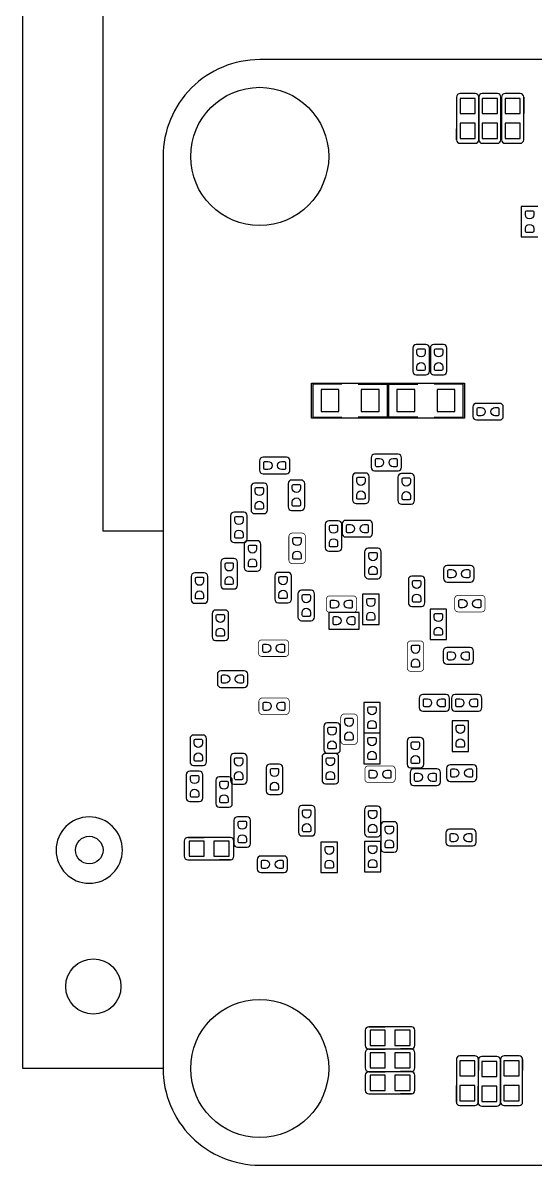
# Model space of a CAD drawing. Extents: x 24 to 162, y 5 to 143.
# Drawn here: x 23.55 to 42.11, y 4.79 to 46.12 of the extents above; entities that cross this region are included whole.
import ezdxf

# ---------------------------------------------------------------- set-up
doc = ezdxf.new("R2010")
doc.units = 0
for name, color, linetype in [('BG_OUTLINE', 7, 'CONTINUOUS'), ('PG_ASSEMBLY_BOTTOM', 211, 'CONTINUOUS'), ('PG_SILKSCREEN_BOTTOM', 243, 'CONTINUOUS'), ('PIN_BOTTOM', 1, 'CONTINUOUS')]:
    doc.layers.add(name, color=color, linetype=linetype)

msp = doc.modelspace()

# ---------------------------------------------------------------- linework, layer by layer
at = {"layer": 'BG_OUTLINE'}
for points in [[(28.629356, 8.286242), (23.549356, 8.286242), (23.549356, 125.614176), (28.629356, 125.614176), (28.629356, 101.14915)], [(28.629356, 27.72791), (26.455624, 27.72791), (26.455624, 59.228482), (28.629356, 59.228482), (28.629356, 71.924418), (26.469848, 71.924418), (26.469848, 106.17327), (28.629356, 106.17327)]]:
    msp.add_lwpolyline(points, dxfattribs=at)
msp.add_lwpolyline([(32.12973, 4.786376), (80.129634, 4.786376, 0.414205), (83.629246, 8.286242), (83.629246, 41.286176, 0.414226), (80.129634, 44.786296), (32.12973, 44.786296, 0.414268), (28.629356, 41.286176), (28.629356, 8.286242, 0.414248)], format="xyb", close=True, dxfattribs=at)
at = {"layer": 'PG_ASSEMBLY_BOTTOM'}
for points in [[(39.387018, 43.55846, 0.41425), (39.260018, 43.43146)], [(40.060372, 43.43146, 0.414275), (39.933372, 43.55846)], [(40.191182, 43.55846, 0.414358), (40.064182, 43.43146)], [(40.864282, 43.43146, 0.414497), (40.737282, 43.55846)], [(41.015412, 43.55846, 0.414137), (40.888412, 43.43146)], [(41.688766, 43.43146, 0.414389), (41.561766, 43.55846)], [(39.260018, 41.885616, 0.414152), (39.387018, 41.758616)], [(39.933372, 41.758616, 0.414177), (40.060372, 41.885616)], [(40.064182, 41.885616, 0.414321), (40.191182, 41.758616)], [(40.737282, 41.758616, 0.41446), (40.864282, 41.885616)], [(40.888412, 41.885616, 0.414038), (41.015412, 41.758616)], [(41.561766, 41.758616, 0.41429), (41.688766, 41.885616)], [(37.800788, 34.479484, 0.414207), (37.673788, 34.352484)], [(38.27399, 34.352484, 0.413851), (38.14699, 34.479484)], [(38.435788, 34.479484, 0.414207), (38.308788, 34.352484)], [(38.90899, 34.352484, 0.413851), (38.78199, 34.479484)], [(37.673788, 33.50641, 0.414577), (37.800788, 33.37941)], [(38.14699, 33.37941, 0.41422), (38.27399, 33.50641)], [(38.308788, 33.50641, 0.414577), (38.435788, 33.37941)], [(38.78199, 33.37941, 0.41422), (38.90899, 33.50641)], [(39.976806, 32.350202, 0.413971), (39.849806, 32.223202)], [(40.94988, 32.223202, 0.414229), (40.82288, 32.350202)], [(39.849806, 31.877, 0.414198), (39.976806, 31.75)], [(40.82288, 31.75, 0.414457), (40.94988, 31.877)], [(32.251142, 30.40126, 0.414161), (32.124142, 30.27426)], [(33.224216, 30.27426, 0.414401), (33.097216, 30.40126)], [(36.291266, 30.508702, 0.414161), (36.164266, 30.381702)], [(37.26434, 30.381702, 0.414401), (37.13734, 30.508702)], [(32.124142, 29.928058, 0.414026), (32.251142, 29.801058)], [(33.097216, 29.801058, 0.414266), (33.224216, 29.928058)], [(35.618928, 29.829506, 0.414177), (35.491928, 29.702506)], [(36.09213, 29.702506, 0.413876), (35.96513, 29.829506)], [(36.164266, 30.0355, 0.414026), (36.291266, 29.9085)], [(37.262562, 29.806646, 0.414091), (37.135562, 29.679646)], [(37.13734, 29.9085, 0.414266), (37.26434, 30.0355)], [(37.735764, 29.679646, 0.414066), (37.608764, 29.806646)], [(31.9405, 29.460952, 0.414349), (31.8135, 29.333952)], [(32.413702, 29.333952, 0.413943), (32.286702, 29.460952)], [(33.28416, 29.576014, 0.414066), (33.15716, 29.449014)], [(33.757362, 29.449014, 0.414195), (33.630362, 29.576014)], [(33.15716, 28.60294, 0.414232), (33.28416, 28.47594)], [(33.630362, 28.47594, 0.414361), (33.757362, 28.60294)], [(35.491928, 28.856432, 0.414552), (35.618928, 28.729432)], [(35.96513, 28.729432, 0.41425), (36.09213, 28.856432)], [(37.135562, 28.833572, 0.414361), (37.262562, 28.706572)], [(37.608764, 28.706572, 0.414337), (37.735764, 28.833572)], [(31.202884, 28.414726, 0.414355), (31.075884, 28.287726)], [(31.676086, 28.287726, 0.413937), (31.549086, 28.414726)], [(31.8135, 28.487878, 0.414484), (31.9405, 28.360878)], [(32.286702, 28.360878, 0.414078), (32.413702, 28.487878)], [(35.242246, 28.116022, 0.414161), (35.115246, 27.989022)], [(36.21532, 27.989022, 0.414401), (36.08832, 28.116022)], [(34.628836, 28.101544, 0.414349), (34.501836, 27.974544)], [(35.102038, 27.974544, 0.413918), (34.975038, 28.101544)], [(31.075884, 27.441652, 0.41449), (31.202884, 27.314652)], [(31.549086, 27.314652, 0.414072), (31.676086, 27.441652)], [(31.694628, 27.37993, 0.413854), (31.567628, 27.25293)], [(32.16783, 27.25293, 0.414094), (32.04083, 27.37993)], [(35.115246, 27.64282, 0.414026), (35.242246, 27.51582)], [(36.08832, 27.51582, 0.414266), (36.21532, 27.64282)], [(34.501836, 27.12847, 0.414509), (34.628836, 27.00147)], [(34.975038, 27.00147, 0.414078), (35.102038, 27.12847)], [(36.056824, 27.10688, 0.414389), (35.929824, 26.97988)], [(36.530026, 26.97988, 0.414044), (36.403026, 27.10688)], [(30.849824, 26.734516, 0.41418), (30.722824, 26.607516)], [(31.323026, 26.607516, 0.414008), (31.196026, 26.734516)], [(38.917372, 26.484326, 0.414266), (38.790372, 26.357326)], [(39.890446, 26.357326, 0.414284), (39.763446, 26.484326)], [(29.774896, 26.215594, 0.414078), (29.647896, 26.088594)], [(30.248098, 26.088594, 0.414484), (30.121098, 26.215594)], [(31.567628, 26.406602, 0.413943), (31.694628, 26.279602)], [(32.04083, 26.279602, 0.414183), (32.16783, 26.406602)], [(32.8041, 26.23566, 0.413854), (32.6771, 26.10866)], [(33.277302, 26.10866, 0.414094), (33.150302, 26.23566)], [(35.929824, 26.133806, 0.414383), (36.056824, 26.006806)], [(36.403026, 26.006806, 0.414038), (36.530026, 26.133806)], [(37.639498, 26.100786, 0.41429), (37.512498, 25.973786)], [(38.1127, 25.973786, 0.414389), (37.9857, 26.100786)], [(30.722824, 25.761442, 0.41442), (30.849824, 25.634442)], [(31.196026, 25.634442, 0.414247), (31.323026, 25.761442)], [(38.790372, 26.011124, 0.414143), (38.917372, 25.884124)], [(39.763446, 25.884124, 0.414161), (39.890446, 26.011124)], [(29.647896, 25.24252, 0.413943), (29.774896, 25.11552)], [(30.121098, 25.11552, 0.414349), (30.248098, 25.24252)], [(32.6771, 25.262332, 0.413943), (32.8041, 25.135332)], [(33.150302, 25.135332, 0.414183), (33.277302, 25.262332)], [(33.641792, 25.586436, 0.414349), (33.514792, 25.459436)], [(34.114994, 25.459436, 0.413943), (33.987994, 25.586436)], [(30.530292, 24.871172, 0.414373), (30.403292, 24.744172)], [(31.003494, 24.744172, 0.414127), (30.876494, 24.871172)], [(37.512498, 25.127712, 0.414038), (37.639498, 25.000712)], [(37.9857, 25.000712, 0.414137), (38.1127, 25.127712)], [(33.514792, 24.613362, 0.414484), (33.641792, 24.486362)], [(33.987994, 24.486362, 0.414078), (34.114994, 24.613362)], [(30.403292, 23.898098, 0.4143), (30.530292, 23.771098)], [(30.876494, 23.771098, 0.414054), (31.003494, 23.898098)], [(38.901878, 23.512272, 0.414029), (38.774878, 23.385272)], [(39.875206, 23.385272, 0.414081), (39.748206, 23.512272)], [(38.774878, 23.03907, 0.413955), (38.901878, 22.91207)], [(39.748206, 22.91207, 0.414008), (39.875206, 23.03907)], [(30.7213, 22.67458, 0.413918), (30.5943, 22.54758)], [(31.694628, 22.54758, 0.413854), (31.567628, 22.67458)], [(30.5943, 22.201378, 0.414183), (30.7213, 22.074378)], [(31.567628, 22.074378, 0.414118), (31.694628, 22.201378)], [(38.03269, 21.813774, 0.414318), (37.90569, 21.686774)], [(39.005764, 21.686774, 0.414515), (38.878764, 21.813774)], [(39.200836, 21.813774, 0.414161), (39.073836, 21.686774)], [(40.17391, 21.686774, 0.414401), (40.04691, 21.813774)], [(37.90569, 21.340572, 0.413912), (38.03269, 21.213572)], [(38.878764, 21.213572, 0.414109), (39.005764, 21.340572)], [(39.073836, 21.340572, 0.414026), (39.200836, 21.213572)], [(40.04691, 21.213572, 0.414266), (40.17391, 21.340572)], [(34.574734, 20.7899, 0.414078), (34.447734, 20.6629)], [(35.047936, 20.6629, 0.414484), (34.920936, 20.7899)], [(29.731462, 20.349464, 0.414232), (29.604462, 20.222464)], [(30.204664, 20.222464, 0.414011), (30.077664, 20.349464)], [(37.596826, 20.26031, 0.414183), (37.469826, 20.13331)], [(38.070028, 20.13331, 0.413943), (37.943028, 20.26031)], [(31.195772, 19.676618, 0.413854), (31.068772, 19.549618)], [(31.668974, 19.549618, 0.414094), (31.541974, 19.676618)], [(34.51352, 19.684492, 0.414195), (34.38652, 19.557492)], [(34.447734, 19.816826, 0.413943), (34.574734, 19.689826)], [(34.986722, 19.557492, 0.41379), (34.859722, 19.684492)], [(34.920936, 19.689826, 0.414349), (35.047936, 19.816826)], [(29.595572, 19.04111, 0.413912), (29.468572, 18.91411)], [(29.604462, 19.37639, 0.414417), (29.731462, 19.24939)], [(30.068774, 18.91411, 0.414318), (29.941774, 19.04111)], [(30.077664, 19.24939, 0.414195), (30.204664, 19.37639)], [(32.491426, 19.29511, 0.414401), (32.364426, 19.16811)], [(32.964628, 19.16811, 0.414266), (32.837628, 19.29511)], [(37.469826, 19.286982, 0.414094), (37.596826, 19.159982)], [(37.70249, 19.121374, 0.414484), (37.57549, 18.994374)], [(37.943028, 19.159982, 0.413854), (38.070028, 19.286982)], [(38.675564, 18.994374, 0.414349), (38.548564, 19.121374)], [(39.022782, 19.273774, 0.414094), (38.895782, 19.146774)], [(39.99611, 19.146774, 0.414183), (39.86911, 19.273774)], [(30.663642, 18.838164, 0.414195), (30.536642, 18.711164)], [(31.136844, 18.711164, 0.414097), (31.009844, 18.838164)], [(31.068772, 18.70329, 0.413943), (31.195772, 18.57629)], [(31.541974, 18.57629, 0.414183), (31.668974, 18.70329)], [(34.38652, 18.711164, 0.414247), (34.51352, 18.584164)], [(34.859722, 18.584164, 0.413842), (34.986722, 18.711164)], [(37.57549, 18.648172, 0.414078), (37.70249, 18.521172)], [(38.548564, 18.521172, 0.413943), (38.675564, 18.648172)], [(38.895782, 18.800572, 0.413854), (39.022782, 18.673572)], [(39.86911, 18.673572, 0.413943), (39.99611, 18.800572)], [(32.364426, 18.322036, 0.414161), (32.491426, 18.195036)], [(32.837628, 18.195036, 0.414026), (32.964628, 18.322036)], [(29.468572, 18.068036, 0.414109), (29.595572, 17.941036)], [(29.941774, 17.941036, 0.414515), (30.068774, 18.068036)], [(30.536642, 17.86509, 0.41433), (30.663642, 17.73809)], [(31.009844, 17.73809, 0.414232), (31.136844, 17.86509)], [(33.659826, 17.79651, 0.414401), (33.532826, 17.66951)], [(34.133028, 17.66951, 0.414266), (34.006028, 17.79651)], [(31.322772, 17.390364, 0.41426), (31.195772, 17.263364)], [(31.795974, 17.263364, 0.414272), (31.668974, 17.390364)], [(36.047426, 17.77111, 0.414503), (35.920426, 17.64411)], [(36.520628, 17.64411, 0.41425), (36.393628, 17.77111)], [(36.64585, 17.212564, 0.41445), (36.51885, 17.085564)], [(37.119052, 17.085564, 0.414149), (36.992052, 17.212564)], [(29.520642, 16.63827, 0.414641), (29.393642, 16.51127)], [(31.193232, 16.51127, 0.414651), (31.066232, 16.63827)], [(33.532826, 16.823436, 0.414161), (33.659826, 16.696436)], [(34.006028, 16.696436, 0.414026), (34.133028, 16.823436)], [(35.920426, 16.798036, 0.414177), (36.047426, 16.671036)], [(36.393628, 16.671036, 0.413925), (36.520628, 16.798036)], [(38.997636, 16.937228, 0.413888), (38.870636, 16.810228)], [(39.97071, 16.810228, 0.414127), (39.84371, 16.937228)], [(31.195772, 16.41729, 0.414155), (31.322772, 16.29029)], [(31.668974, 16.29029, 0.414167), (31.795974, 16.41729)], [(36.51885, 16.23949, 0.414278), (36.64585, 16.11249)], [(36.992052, 16.11249, 0.413977), (37.119052, 16.23949)], [(38.870636, 16.464026, 0.4143), (38.997636, 16.337026)], [(39.84371, 16.337026, 0.41454), (39.97071, 16.464026)], [(29.393642, 15.96517, 0.414558), (29.520642, 15.83817)], [(31.066232, 15.83817, 0.414567), (31.193232, 15.96517)], [(32.165036, 15.972028, 0.413943), (32.038036, 15.845028)], [(33.13811, 15.845028, 0.414078), (33.01111, 15.972028)], [(32.038036, 15.498826, 0.414349), (32.165036, 15.371826)], [(33.01111, 15.371826, 0.414484), (33.13811, 15.498826)], [(36.075366, 9.791954, 0.414549), (35.948366, 9.664954)], [(37.74821, 9.664954, 0.414229), (37.62121, 9.791954)], [(35.948366, 9.1186, 0.414198), (36.075366, 8.9916)], [(37.62121, 8.9916, 0.413879), (37.74821, 9.1186)], [(36.075366, 8.979154, 0.414552), (35.948366, 8.852154)], [(37.74821, 8.852154, 0.414232), (37.62121, 8.979154)], [(39.37762, 8.741664, 0.414281), (39.25062, 8.614664)], [(40.050974, 8.614664, 0.41425), (39.923974, 8.741664)], [(40.171878, 8.71728, 0.413946), (40.044878, 8.59028)], [(40.845232, 8.59028, 0.414161), (40.718232, 8.71728)], [(40.978074, 8.741664, 0.414269), (40.851074, 8.614664)], [(41.651174, 8.614664, 0.414229), (41.524174, 8.741664)], [(35.948366, 8.3058, 0.414195), (36.075366, 8.1788)], [(37.62121, 8.1788, 0.413875), (37.74821, 8.3058)], [(36.075366, 8.166354, 0.414247), (35.948366, 8.039354)], [(37.74821, 8.039354, 0.414567), (37.62121, 8.166354)], [(35.948366, 7.493254, 0.41425), (36.075366, 7.366254)], [(37.62121, 7.366254, 0.41457), (37.74821, 7.493254)], [(39.25062, 7.06882, 0.414177), (39.37762, 6.94182)], [(39.923974, 6.94182, 0.414146), (40.050974, 7.06882)], [(40.044878, 7.044436, 0.414266), (40.171878, 6.917436)], [(40.718232, 6.917436, 0.414481), (40.845232, 7.044436)], [(40.851074, 7.06882, 0.414589), (40.978074, 6.94182)], [(41.524174, 6.94182, 0.414549), (41.651174, 7.06882)]]:
    msp.add_lwpolyline(points, format="xyb", dxfattribs=at)
for points in [[(39.260018, 43.43146), (39.260018, 41.885616)], [(39.933372, 43.55846), (39.387018, 43.55846)], [(40.060372, 41.885616), (40.060372, 43.43146)], [(40.064182, 43.43146), (40.064182, 41.885616)], [(40.737282, 43.55846), (40.191182, 43.55846)], [(40.864282, 41.885616), (40.864282, 43.43146)], [(40.888412, 43.43146), (40.888412, 41.885616)], [(41.561766, 43.55846), (41.015412, 43.55846)], [(41.688766, 41.885616), (41.688766, 43.43146)], [(39.387018, 41.758616), (39.933372, 41.758616)], [(40.191182, 41.758616), (40.737282, 41.758616)], [(41.015412, 41.758616), (41.561766, 41.758616)], [(42.201846, 39.473378), (41.601898, 39.473378)], [(41.601898, 39.473378), (41.601898, 38.373558)], [(41.601898, 38.373558), (42.201846, 38.373558)], [(37.673788, 34.352484), (37.673788, 33.50641)], [(38.14699, 34.479484), (37.800788, 34.479484)], [(38.27399, 33.50641), (38.27399, 34.352484)], [(38.308788, 34.352484), (38.308788, 33.50641)], [(38.78199, 34.479484), (38.435788, 34.479484)], [(38.90899, 33.50641), (38.90899, 34.352484)], [(37.800788, 33.37941), (38.14699, 33.37941)], [(38.435788, 33.37941), (38.78199, 33.37941)], [(40.82288, 32.350202), (39.976806, 32.350202)], [(39.849806, 32.223202), (39.849806, 31.877)], [(40.94988, 31.877), (40.94988, 32.223202)], [(39.976806, 31.75), (40.82288, 31.75)], [(32.124142, 30.27426), (32.124142, 29.928058)], [(33.097216, 30.40126), (32.251142, 30.40126)], [(33.224216, 29.928058), (33.224216, 30.27426)], [(36.164266, 30.381702), (36.164266, 30.0355)], [(37.13734, 30.508702), (36.291266, 30.508702)], [(37.26434, 30.0355), (37.26434, 30.381702)], [(32.251142, 29.801058), (33.097216, 29.801058)], [(35.96513, 29.829506), (35.618928, 29.829506)], [(36.291266, 29.9085), (37.13734, 29.9085)], [(37.608764, 29.806646), (37.262562, 29.806646)], [(32.286702, 29.460952), (31.9405, 29.460952)], [(33.15716, 29.449014), (33.15716, 28.60294)], [(33.630362, 29.576014), (33.28416, 29.576014)], [(33.757362, 28.60294), (33.757362, 29.449014)], [(35.491928, 29.702506), (35.491928, 28.856432)], [(36.09213, 28.856432), (36.09213, 29.702506)], [(37.135562, 29.679646), (37.135562, 28.833572)], [(37.735764, 28.833572), (37.735764, 29.679646)], [(31.8135, 29.333952), (31.8135, 28.487878)], [(32.413702, 28.487878), (32.413702, 29.333952)], [(35.618928, 28.729432), (35.96513, 28.729432)], [(37.262562, 28.706572), (37.608764, 28.706572)], [(31.075884, 28.287726), (31.075884, 27.441652)], [(31.549086, 28.414726), (31.202884, 28.414726)], [(31.676086, 27.441652), (31.676086, 28.287726)], [(31.9405, 28.360878), (32.286702, 28.360878)], [(33.28416, 28.47594), (33.630362, 28.47594)], [(36.08832, 28.116022), (35.242246, 28.116022)], [(34.501836, 27.974544), (34.501836, 27.12847)], [(34.975038, 28.101544), (34.628836, 28.101544)], [(35.102038, 27.12847), (35.102038, 27.974544)], [(35.115246, 27.989022), (35.115246, 27.64282)], [(36.21532, 27.64282), (36.21532, 27.989022)], [(31.202884, 27.314652), (31.549086, 27.314652)], [(32.04083, 27.37993), (31.694628, 27.37993)], [(35.242246, 27.51582), (36.08832, 27.51582)], [(31.567628, 27.25293), (31.567628, 26.406602)], [(32.16783, 26.406602), (32.16783, 27.25293)], [(34.628836, 27.00147), (34.975038, 27.00147)], [(35.929824, 26.97988), (35.929824, 26.133806)], [(36.403026, 27.10688), (36.056824, 27.10688)], [(36.530026, 26.133806), (36.530026, 26.97988)], [(30.722824, 26.607516), (30.722824, 25.761442)], [(31.196026, 26.734516), (30.849824, 26.734516)], [(31.323026, 25.761442), (31.323026, 26.607516)], [(39.763446, 26.484326), (38.917372, 26.484326)], [(29.647896, 26.088594), (29.647896, 25.24252)], [(30.121098, 26.215594), (29.774896, 26.215594)], [(30.248098, 25.24252), (30.248098, 26.088594)], [(31.694628, 26.279602), (32.04083, 26.279602)], [(32.6771, 26.10866), (32.6771, 25.262332)], [(33.150302, 26.23566), (32.8041, 26.23566)], [(33.277302, 25.262332), (33.277302, 26.10866)], [(37.9857, 26.100786), (37.639498, 26.100786)], [(38.790372, 26.357326), (38.790372, 26.011124)], [(39.890446, 26.011124), (39.890446, 26.357326)], [(30.849824, 25.634442), (31.196026, 25.634442)], [(36.056824, 26.006806), (36.403026, 26.006806)], [(37.512498, 25.973786), (37.512498, 25.127712)], [(38.1127, 25.127712), (38.1127, 25.973786)], [(38.917372, 25.884124), (39.763446, 25.884124)], [(33.514792, 25.459436), (33.514792, 24.613362)], [(33.987994, 25.586436), (33.641792, 25.586436)], [(34.114994, 24.613362), (34.114994, 25.459436)], [(36.453318, 25.447752), (35.85337, 25.447752)], [(35.85337, 25.447752), (35.85337, 24.347932)], [(36.453318, 24.347932), (36.453318, 25.447752)], [(29.774896, 25.11552), (30.121098, 25.11552)], [(30.876494, 24.871172), (30.530292, 24.871172)], [(32.8041, 25.135332), (33.150302, 25.135332)], [(37.639498, 25.000712), (37.9857, 25.000712)], [(38.299644, 24.902414), (38.299644, 23.802594)], [(38.899592, 24.902414), (38.299644, 24.902414)], [(38.899592, 23.802594), (38.899592, 24.902414)], [(30.403292, 24.744172), (30.403292, 23.898098)], [(31.003494, 23.898098), (31.003494, 24.744172)], [(33.641792, 24.486362), (33.987994, 24.486362)], [(35.72891, 24.785574), (34.62909, 24.785574)], [(34.62909, 24.785574), (34.62909, 24.185626)], [(35.72891, 24.185626), (35.72891, 24.785574)], [(34.62909, 24.185626), (35.72891, 24.185626)], [(35.85337, 24.347932), (36.453318, 24.347932)], [(30.530292, 23.771098), (30.876494, 23.771098)], [(38.299644, 23.802594), (38.899592, 23.802594)], [(38.774878, 23.385272), (38.774878, 23.03907)], [(39.748206, 23.512272), (38.901878, 23.512272)], [(39.875206, 23.03907), (39.875206, 23.385272)], [(38.901878, 22.91207), (39.748206, 22.91207)], [(30.5943, 22.54758), (30.5943, 22.201378)], [(31.567628, 22.67458), (30.7213, 22.67458)], [(31.694628, 22.201378), (31.694628, 22.54758)], [(30.7213, 22.074378), (31.567628, 22.074378)], [(36.494974, 21.53031), (35.895026, 21.53031)], [(35.895026, 21.53031), (35.895026, 20.43049)], [(36.494974, 20.43049), (36.494974, 21.53031)], [(37.90569, 21.686774), (37.90569, 21.340572)], [(38.878764, 21.813774), (38.03269, 21.813774)], [(39.005764, 21.340572), (39.005764, 21.686774)], [(39.073836, 21.686774), (39.073836, 21.340572)], [(40.04691, 21.813774), (39.200836, 21.813774)], [(40.17391, 21.340572), (40.17391, 21.686774)], [(38.03269, 21.213572), (38.878764, 21.213572)], [(39.200836, 21.213572), (40.04691, 21.213572)], [(34.920936, 20.7899), (34.574734, 20.7899)], [(39.096696, 20.857718), (39.096696, 19.757898)], [(39.696644, 20.857718), (39.096696, 20.857718)], [(39.696644, 19.757898), (39.696644, 20.857718)], [(30.077664, 20.349464), (29.731462, 20.349464)], [(34.447734, 20.6629), (34.447734, 19.816826)], [(35.047936, 19.816826), (35.047936, 20.6629)], [(35.895026, 20.43049), (36.494974, 20.43049)], [(36.494974, 20.41271), (35.895026, 20.41271)], [(35.895026, 20.41271), (35.895026, 19.31289)], [(36.494974, 19.31289), (36.494974, 20.41271)], [(37.943028, 20.26031), (37.596826, 20.26031)], [(29.604462, 20.222464), (29.604462, 19.37639)], [(30.204664, 19.37639), (30.204664, 20.222464)], [(37.469826, 20.13331), (37.469826, 19.286982)], [(38.070028, 19.286982), (38.070028, 20.13331)], [(31.068772, 19.549618), (31.068772, 18.70329)], [(31.541974, 19.676618), (31.195772, 19.676618)], [(31.668974, 18.70329), (31.668974, 19.549618)], [(34.38652, 19.557492), (34.38652, 18.711164)], [(34.859722, 19.684492), (34.51352, 19.684492)], [(34.574734, 19.689826), (34.920936, 19.689826)], [(34.986722, 18.711164), (34.986722, 19.557492)], [(39.096696, 19.757898), (39.696644, 19.757898)], [(29.941774, 19.04111), (29.595572, 19.04111)], [(29.731462, 19.24939), (30.077664, 19.24939)], [(32.364426, 19.16811), (32.364426, 18.322036)], [(32.837628, 19.29511), (32.491426, 19.29511)], [(32.964628, 18.322036), (32.964628, 19.16811)], [(35.895026, 19.31289), (36.494974, 19.31289)], [(37.596826, 19.159982), (37.943028, 19.159982)], [(38.548564, 19.121374), (37.70249, 19.121374)], [(38.895782, 19.146774), (38.895782, 18.800572)], [(39.86911, 19.273774), (39.022782, 19.273774)], [(39.99611, 18.800572), (39.99611, 19.146774)], [(29.468572, 18.91411), (29.468572, 18.068036)], [(30.068774, 18.068036), (30.068774, 18.91411)], [(30.536642, 18.711164), (30.536642, 17.86509)], [(31.009844, 18.838164), (30.663642, 18.838164)], [(31.136844, 17.86509), (31.136844, 18.711164)], [(37.57549, 18.994374), (37.57549, 18.648172)], [(38.675564, 18.648172), (38.675564, 18.994374)], [(39.022782, 18.673572), (39.86911, 18.673572)], [(31.195772, 18.57629), (31.541974, 18.57629)], [(32.491426, 18.195036), (32.837628, 18.195036)], [(34.51352, 18.584164), (34.859722, 18.584164)], [(37.70249, 18.521172), (38.548564, 18.521172)], [(29.595572, 17.941036), (29.941774, 17.941036)], [(34.006028, 17.79651), (33.659826, 17.79651)], [(30.663642, 17.73809), (31.009844, 17.73809)], [(31.668974, 17.390364), (31.322772, 17.390364)], [(33.532826, 17.66951), (33.532826, 16.823436)], [(34.133028, 16.823436), (34.133028, 17.66951)], [(35.920426, 17.64411), (35.920426, 16.798036)], [(36.393628, 17.77111), (36.047426, 17.77111)], [(36.520628, 16.798036), (36.520628, 17.64411)], [(31.195772, 17.263364), (31.195772, 16.41729)], [(31.795974, 16.41729), (31.795974, 17.263364)], [(36.51885, 17.085564), (36.51885, 16.23949)], [(36.992052, 17.212564), (36.64585, 17.212564)], [(37.119052, 16.23949), (37.119052, 17.085564)], [(31.066232, 16.63827), (29.520642, 16.63827)], [(33.659826, 16.696436), (34.006028, 16.696436)], [(36.047426, 16.671036), (36.393628, 16.671036)], [(38.870636, 16.810228), (38.870636, 16.464026)], [(39.84371, 16.937228), (38.997636, 16.937228)], [(39.97071, 16.464026), (39.97071, 16.810228)], [(29.393642, 16.51127), (29.393642, 15.96517)], [(31.193232, 15.96517), (31.193232, 16.51127)], [(31.322772, 16.29029), (31.668974, 16.29029)], [(34.345626, 16.47571), (34.345626, 15.37589)], [(34.945574, 16.47571), (34.345626, 16.47571)], [(34.945574, 15.37589), (34.945574, 16.47571)], [(35.920426, 16.50111), (35.920426, 15.40129)], [(36.520374, 16.50111), (35.920426, 16.50111)], [(36.520374, 15.40129), (36.520374, 16.50111)], [(38.997636, 16.337026), (39.84371, 16.337026)], [(29.520642, 15.83817), (31.066232, 15.83817)], [(32.038036, 15.845028), (32.038036, 15.498826)], [(33.01111, 15.972028), (32.165036, 15.972028)], [(33.13811, 15.498826), (33.13811, 15.845028)], [(36.64585, 16.11249), (36.992052, 16.11249)], [(32.165036, 15.371826), (33.01111, 15.371826)], [(34.345626, 15.37589), (34.945574, 15.37589)], [(35.920426, 15.40129), (36.520374, 15.40129)], [(35.948366, 9.664954), (35.948366, 9.1186)], [(37.62121, 9.791954), (36.075366, 9.791954)], [(37.74821, 9.1186), (37.74821, 9.664954)], [(35.948366, 8.852154), (35.948366, 8.3058)], [(36.075366, 8.9916), (37.62121, 8.9916)], [(37.62121, 8.979154), (36.075366, 8.979154)], [(37.74821, 8.3058), (37.74821, 8.852154)], [(39.923974, 8.741664), (39.37762, 8.741664)], [(40.718232, 8.71728), (40.171878, 8.71728)], [(41.524174, 8.741664), (40.978074, 8.741664)], [(39.25062, 8.614664), (39.25062, 7.06882)], [(40.044878, 8.59028), (40.044878, 7.044436)], [(40.050974, 7.06882), (40.050974, 8.614664)], [(40.845232, 7.044436), (40.845232, 8.59028)], [(40.851074, 8.614664), (40.851074, 7.06882)], [(41.651174, 7.06882), (41.651174, 8.614664)], [(35.948366, 8.039354), (35.948366, 7.493254)], [(36.075366, 8.1788), (37.62121, 8.1788)], [(37.62121, 8.166354), (36.075366, 8.166354)], [(37.74821, 7.493254), (37.74821, 8.039354)], [(36.075366, 7.366254), (37.62121, 7.366254)], [(39.37762, 6.94182), (39.923974, 6.94182)], [(40.171878, 6.917436), (40.718232, 6.917436)], [(40.978074, 6.94182), (41.524174, 6.94182)]]:
    msp.add_lwpolyline(points, dxfattribs=at)
for points in [[(36.79698, 31.815024), (34.00298, 31.815024), (34.00298, 33.085024), (36.79698, 33.085024)], [(36.753038, 33.085024), (39.547038, 33.085024), (39.547038, 31.815024), (36.753038, 31.815024)]]:
    msp.add_lwpolyline(points, close=True, dxfattribs=at)
at = {"layer": 'PG_ASSEMBLY_BOTTOM', "const_width": 0.0254}
for points in [[(33.31083, 27.654504, 0.414214), (33.18383, 27.527504)], [(33.784032, 27.527504, 0.414214), (33.657032, 27.654504)], [(33.18383, 26.68143, 0.414214), (33.31083, 26.55443)], [(33.657032, 26.55443, 0.414214), (33.784032, 26.68143)], [(34.66592, 25.384506, 0.414214), (34.53892, 25.257506)], [(35.638994, 25.257506, 0.414214), (35.511994, 25.384506)], [(39.316914, 25.40381, 0.414214), (39.189914, 25.27681)], [(40.289988, 25.27681, 0.414214), (40.162988, 25.40381)], [(34.53892, 24.911304, 0.414214), (34.66592, 24.784304)], [(35.511994, 24.784304, 0.414214), (35.638994, 24.911304)], [(39.189914, 24.930608, 0.414214), (39.316914, 24.803608)], [(40.162988, 24.803608, 0.414214), (40.289988, 24.930608)], [(32.207708, 23.79091, 0.414214), (32.080708, 23.66391)], [(33.180782, 23.66391, 0.414214), (33.053782, 23.79091)], [(37.59835, 23.75408, 0.414214), (37.47135, 23.62708)], [(38.071552, 23.62708, 0.414214), (37.944552, 23.75408)], [(32.080708, 23.317708, 0.414214), (32.207708, 23.190708)], [(33.053782, 23.190708, 0.414214), (33.180782, 23.317708)], [(37.47135, 22.781006, 0.414214), (37.59835, 22.654006)], [(37.944552, 22.654006, 0.414214), (38.071552, 22.781006)], [(32.224218, 21.691346, 0.414214), (32.097218, 21.564346)], [(33.197292, 21.564346, 0.414214), (33.070292, 21.691346)], [(32.097218, 21.218144, 0.414214), (32.224218, 21.091144)], [(33.070292, 21.091144, 0.414214), (33.197292, 21.218144)], [(35.193224, 21.110194, 0.414214), (35.066224, 20.983194)], [(35.666426, 20.983194, 0.414214), (35.539426, 21.110194)], [(35.066224, 20.13712, 0.414214), (35.193224, 20.01012)], [(35.539426, 20.01012, 0.414214), (35.666426, 20.13712)], [(36.063936, 19.23288, 0.414214), (35.936936, 19.10588)], [(37.03701, 19.10588, 0.414214), (36.91001, 19.23288)], [(35.936936, 18.759678, 0.414214), (36.063936, 18.632678)], [(36.91001, 18.632678, 0.414214), (37.03701, 18.759678)]]:
    msp.add_lwpolyline(points, format="xyb", dxfattribs=at)
for points in [[(33.18383, 27.527504), (33.18383, 26.68143)], [(33.657032, 27.654504), (33.31083, 27.654504)], [(33.784032, 26.68143), (33.784032, 27.527504)], [(33.31083, 26.55443), (33.657032, 26.55443)], [(34.53892, 25.257506), (34.53892, 24.911304)], [(35.511994, 25.384506), (34.66592, 25.384506)], [(35.638994, 24.911304), (35.638994, 25.257506)], [(39.189914, 25.27681), (39.189914, 24.930608)], [(40.162988, 25.40381), (39.316914, 25.40381)], [(40.289988, 24.930608), (40.289988, 25.27681)], [(39.316914, 24.803608), (40.162988, 24.803608)], [(34.66592, 24.784304), (35.511994, 24.784304)], [(32.080708, 23.66391), (32.080708, 23.317708)], [(33.053782, 23.79091), (32.207708, 23.79091)], [(33.180782, 23.317708), (33.180782, 23.66391)], [(37.47135, 23.62708), (37.47135, 22.781006)], [(37.944552, 23.75408), (37.59835, 23.75408)], [(38.071552, 22.781006), (38.071552, 23.62708)], [(32.207708, 23.190708), (33.053782, 23.190708)], [(37.59835, 22.654006), (37.944552, 22.654006)], [(32.097218, 21.564346), (32.097218, 21.218144)], [(33.070292, 21.691346), (32.224218, 21.691346)], [(33.197292, 21.218144), (33.197292, 21.564346)], [(32.224218, 21.091144), (33.070292, 21.091144)], [(35.539426, 21.110194), (35.193224, 21.110194)], [(35.066224, 20.983194), (35.066224, 20.13712)], [(35.666426, 20.13712), (35.666426, 20.983194)], [(35.193224, 20.01012), (35.539426, 20.01012)], [(35.936936, 19.10588), (35.936936, 18.759678)], [(36.91001, 19.23288), (36.063936, 19.23288)], [(37.03701, 18.759678), (37.03701, 19.10588)], [(36.063936, 18.632678), (36.91001, 18.632678)]]:
    msp.add_lwpolyline(points, dxfattribs=at)
at = {"layer": 'PG_ASSEMBLY_BOTTOM'}
msp.add_lwpolyline([(27.154378, 16.185388, 1), (24.754174, 16.185244, 1)], format="xyb", close=True, dxfattribs=at)
at = {"layer": 'PG_SILKSCREEN_BOTTOM'}
for points in [[(39.387018, 43.55846, 0.41425), (39.260018, 43.43146)], [(40.060372, 43.43146, 0.414275), (39.933372, 43.55846)], [(40.191182, 43.55846, 0.414358), (40.064182, 43.43146)], [(40.864282, 43.43146, 0.414497), (40.737282, 43.55846)], [(41.015412, 43.55846, 0.414137), (40.888412, 43.43146)], [(41.688766, 43.43146, 0.414389), (41.561766, 43.55846)], [(39.260018, 41.885616, 0.414152), (39.387018, 41.758616)], [(39.933372, 41.758616, 0.414177), (40.060372, 41.885616)], [(40.064182, 41.885616, 0.414321), (40.191182, 41.758616)], [(40.737282, 41.758616, 0.41446), (40.864282, 41.885616)], [(40.888412, 41.885616, 0.414038), (41.015412, 41.758616)], [(41.561766, 41.758616, 0.41429), (41.688766, 41.885616)], [(29.520642, 16.63827, 0.414641), (29.393642, 16.51127)], [(31.193232, 16.51127, 0.414651), (31.066232, 16.63827)], [(29.393642, 15.96517, 0.414558), (29.520642, 15.83817)], [(31.066232, 15.83817, 0.414567), (31.193232, 15.96517)], [(36.075366, 9.791954, 0.414549), (35.948366, 9.664954)], [(37.74821, 9.664954, 0.414229), (37.62121, 9.791954)], [(35.948366, 9.1186, 0.414198), (36.075366, 8.9916)], [(37.62121, 8.9916, 0.413879), (37.74821, 9.1186)], [(36.075366, 8.979154, 0.414552), (35.948366, 8.852154)], [(37.74821, 8.852154, 0.414232), (37.62121, 8.979154)], [(39.37762, 8.741664, 0.414281), (39.25062, 8.614664)], [(40.050974, 8.614664, 0.41425), (39.923974, 8.741664)], [(40.171878, 8.71728, 0.413946), (40.044878, 8.59028)], [(40.845232, 8.59028, 0.414161), (40.718232, 8.71728)], [(40.978074, 8.741664, 0.414269), (40.851074, 8.614664)], [(41.651174, 8.614664, 0.414229), (41.524174, 8.741664)], [(35.948366, 8.3058, 0.414195), (36.075366, 8.1788)], [(37.62121, 8.1788, 0.413875), (37.74821, 8.3058)], [(36.075366, 8.166354, 0.414247), (35.948366, 8.039354)], [(37.74821, 8.039354, 0.414567), (37.62121, 8.166354)], [(35.948366, 7.493254, 0.41425), (36.075366, 7.366254)], [(37.62121, 7.366254, 0.41457), (37.74821, 7.493254)], [(39.25062, 7.06882, 0.414177), (39.37762, 6.94182)], [(39.923974, 6.94182, 0.414146), (40.050974, 7.06882)], [(40.044878, 7.044436, 0.414266), (40.171878, 6.917436)], [(40.718232, 6.917436, 0.414481), (40.845232, 7.044436)], [(40.851074, 7.06882, 0.414589), (40.978074, 6.94182)], [(41.524174, 6.94182, 0.414549), (41.651174, 7.06882)]]:
    msp.add_lwpolyline(points, format="xyb", dxfattribs=at)
for points in [[(39.260018, 43.43146), (39.260018, 43.03395)], [(39.933372, 43.55846), (39.387018, 43.55846)], [(40.060372, 43.43146), (40.060372, 42.833798)], [(40.064182, 43.43146), (40.064182, 43.03395)], [(40.737282, 43.55846), (40.191182, 43.55846)], [(40.864282, 43.43146), (40.864282, 42.833798)], [(40.888412, 43.43146), (40.888412, 43.03395)], [(41.561766, 43.55846), (41.015412, 43.55846)], [(41.688766, 43.43146), (41.688766, 42.833798)], [(39.260018, 41.885616), (39.260018, 42.28338)], [(40.060372, 41.885616), (40.060372, 42.483278)], [(40.064182, 41.885616), (40.064182, 42.28338)], [(40.864282, 41.885616), (40.864282, 42.483278)], [(40.888412, 41.885616), (40.888412, 42.28338)], [(41.688766, 41.885616), (41.688766, 42.483278)], [(39.387018, 41.758616), (39.933372, 41.758616)], [(40.191182, 41.758616), (40.737282, 41.758616)], [(41.015412, 41.758616), (41.561766, 41.758616)], [(34.04997, 33.049972), (34.04997, 31.850076)], [(35.100006, 33.049972), (34.04997, 33.049972)], [(35.699954, 33.049972), (36.74999, 33.049972)], [(36.74999, 33.049972), (36.74999, 31.850076)], [(36.800028, 33.049972), (37.850064, 33.049972)], [(36.800028, 31.850076), (36.800028, 33.049972)], [(39.500048, 33.049972), (38.450012, 33.049972)], [(39.500048, 31.850076), (39.500048, 33.049972)], [(34.04997, 31.850076), (35.100006, 31.850076)], [(36.74999, 31.850076), (35.699954, 31.850076)], [(37.850064, 31.850076), (36.800028, 31.850076)], [(38.450012, 31.850076), (39.500048, 31.850076)], [(29.520642, 16.63827), (30.11805, 16.63827)], [(31.066232, 16.63827), (30.46857, 16.63827)], [(29.393642, 16.51127), (29.393642, 15.96517)], [(31.193232, 15.96517), (31.193232, 16.51127)], [(29.520642, 15.83817), (29.918152, 15.83817)], [(31.066232, 15.83817), (30.668722, 15.83817)], [(35.948366, 9.664954), (35.948366, 9.1186)], [(36.075366, 9.791954), (36.672774, 9.791954)], [(37.62121, 9.791954), (37.023294, 9.791954)], [(37.74821, 9.1186), (37.74821, 9.664954)], [(35.948366, 8.852154), (35.948366, 8.3058)], [(36.075366, 8.9916), (36.472876, 8.9916)], [(36.075366, 8.979154), (36.672774, 8.979154)], [(37.62121, 8.979154), (37.023294, 8.979154)], [(37.62121, 8.9916), (37.223446, 8.9916)], [(37.74821, 8.3058), (37.74821, 8.852154)], [(39.923974, 8.741664), (39.37762, 8.741664)], [(40.718232, 8.71728), (40.171878, 8.71728)], [(41.524174, 8.741664), (40.978074, 8.741664)], [(39.25062, 8.614664), (39.25062, 8.017002)], [(40.044878, 8.59028), (40.044878, 7.992364)], [(40.050974, 8.614664), (40.050974, 8.2169)], [(40.845232, 8.59028), (40.845232, 8.192516)], [(40.851074, 8.614664), (40.851074, 8.016748)], [(41.651174, 8.614664), (41.651174, 8.2169)], [(35.948366, 8.039354), (35.948366, 7.493254)], [(36.075366, 8.1788), (36.472876, 8.1788)], [(36.075366, 8.166354), (36.673028, 8.166354)], [(37.62121, 8.166354), (37.023548, 8.166354)], [(37.62121, 8.1788), (37.223446, 8.1788)], [(37.74821, 7.493254), (37.74821, 8.039354)], [(39.25062, 7.06882), (39.25062, 7.666482)], [(40.044878, 7.044436), (40.044878, 7.641844)], [(40.050974, 7.06882), (40.050974, 7.466584)], [(40.845232, 7.044436), (40.845232, 7.441946)], [(40.851074, 7.06882), (40.851074, 7.666228)], [(41.651174, 7.06882), (41.651174, 7.46633)], [(36.075366, 7.366254), (36.47313, 7.366254)], [(37.62121, 7.366254), (37.2237, 7.366254)], [(39.37762, 6.94182), (39.923974, 6.94182)], [(40.171878, 6.917436), (40.718232, 6.917436)], [(40.978074, 6.94182), (41.524174, 6.94182)]]:
    msp.add_lwpolyline(points, dxfattribs=at)
at = {"layer": 'PIN_BOTTOM'}
for points in [[(39.385367, 42.833671), (39.935277, 42.833671), (39.935277, 43.383581), (39.385367, 43.383581)], [(40.189531, 42.833671), (40.739441, 42.833671), (40.739441, 43.383581), (40.189531, 43.383581)], [(41.013761, 42.833671), (41.563671, 42.833671), (41.563671, 43.383581), (41.013761, 43.383581)], [(39.385367, 41.933495), (39.935277, 41.933495), (39.935277, 42.483405), (39.385367, 42.483405)], [(40.189531, 41.933495), (40.739441, 41.933495), (40.739441, 42.483405), (40.189531, 42.483405)], [(41.013761, 41.933495), (41.563671, 41.933495), (41.563671, 42.483405), (41.013761, 42.483405)], [(35.000184, 32.049974), (35.000184, 32.850074), (34.350198, 32.850074), (34.350198, 32.049974)], [(36.450016, 32.049974), (36.450016, 32.850074), (35.80003, 32.850074), (35.80003, 32.049974)], [(37.100129, 32.850074), (37.100129, 32.049974), (37.750115, 32.049974), (37.750115, 32.850074)], [(38.549961, 32.850074), (38.549961, 32.049974), (39.199947, 32.049974), (39.199947, 32.850074)], [(30.118558, 15.963392), (30.118558, 16.513302), (29.568648, 16.513302), (29.568648, 15.963392)], [(31.018734, 15.963392), (31.018734, 16.513302), (30.468824, 16.513302), (30.468824, 15.963392)], [(36.673282, 9.116822), (36.673282, 9.666732), (36.123372, 9.666732), (36.123372, 9.116822)], [(37.573458, 9.116822), (37.573458, 9.666732), (37.023548, 9.666732), (37.023548, 9.116822)], [(36.673282, 8.304022), (36.673282, 8.853932), (36.123372, 8.853932), (36.123372, 8.304022)], [(37.573458, 8.304022), (37.573458, 8.853932), (37.023548, 8.853932), (37.023548, 8.304022)], [(39.925625, 8.566785), (39.375715, 8.566785), (39.375715, 8.016875), (39.925625, 8.016875)], [(40.719883, 8.542401), (40.169973, 8.542401), (40.169973, 7.992491), (40.719883, 7.992491)], [(41.525825, 8.566785), (40.975915, 8.566785), (40.975915, 8.016875), (41.525825, 8.016875)], [(36.673282, 7.491222), (36.673282, 8.041132), (36.123372, 8.041132), (36.123372, 7.491222)], [(37.573458, 7.491222), (37.573458, 8.041132), (37.023548, 8.041132), (37.023548, 7.491222)], [(39.925625, 7.666609), (39.375715, 7.666609), (39.375715, 7.116699), (39.925625, 7.116699)], [(40.719883, 7.642225), (40.169973, 7.642225), (40.169973, 7.092315), (40.719883, 7.092315)], [(41.525825, 7.666609), (40.975915, 7.666609), (40.975915, 7.116699), (41.525825, 7.116699)]]:
    msp.add_lwpolyline(points, close=True, dxfattribs=at)
for points in [[(41.751758, 39.173658), (41.751758, 39.275258, -0.375524), (41.800272, 39.317676), (42.016172, 39.317676, -0.365016), (42.051986, 39.275258), (42.051986, 39.173658, -0.99984)], [(42.051986, 38.673278), (42.051986, 38.571678, -0.375524), (42.003472, 38.52926), (41.787572, 38.52926, -0.365016), (41.751758, 38.571678), (41.751758, 38.673278, -0.99984)], [(37.823902, 34.17951), (37.823902, 34.28111, -0.375524), (37.872416, 34.323528), (38.088316, 34.323528, -0.365016), (38.12413, 34.28111), (38.12413, 34.17951, -0.99984)], [(38.458902, 34.17951), (38.458902, 34.28111, -0.375524), (38.507416, 34.323528), (38.723316, 34.323528, -0.365016), (38.75913, 34.28111), (38.75913, 34.17951, -0.99984)], [(38.12413, 33.67913), (38.12413, 33.57753, -0.375524), (38.075616, 33.535112), (37.859716, 33.535112, -0.365016), (37.823902, 33.57753), (37.823902, 33.67913, -0.99984)], [(38.75913, 33.67913), (38.75913, 33.57753, -0.375524), (38.710616, 33.535112), (38.494716, 33.535112, -0.365016), (38.458902, 33.57753), (38.458902, 33.67913, -0.99984)], [(40.149526, 31.89986), (40.047926, 31.89986, -0.375524), (40.005508, 31.948374), (40.005508, 32.164274, -0.365016), (40.047926, 32.200088), (40.149526, 32.200088, -0.99984)], [(40.649906, 32.200088), (40.751506, 32.200088, -0.375524), (40.793924, 32.151574), (40.793924, 31.935674, -0.365016), (40.751506, 31.89986), (40.649906, 31.89986, -0.99984)], [(32.424116, 29.951172), (32.322516, 29.951172, -0.375524), (32.280098, 29.999686), (32.280098, 30.215586, -0.365016), (32.322516, 30.2514), (32.424116, 30.2514, -0.99984)], [(32.924496, 30.2514), (33.026096, 30.2514, -0.375524), (33.068514, 30.202886), (33.068514, 29.986986, -0.365016), (33.026096, 29.951172), (32.924496, 29.951172, -0.99984)], [(36.46424, 30.058614), (36.36264, 30.058614, -0.375524), (36.320222, 30.107128), (36.320222, 30.323028, -0.365016), (36.36264, 30.358842), (36.46424, 30.358842, -0.99984)], [(36.96462, 30.358842), (37.06622, 30.358842, -0.375524), (37.108638, 30.310328), (37.108638, 30.094428, -0.365016), (37.06622, 30.058614), (36.96462, 30.058614, -0.99984)], [(33.307274, 29.27604), (33.307274, 29.37764, -0.375524), (33.355788, 29.420058), (33.571688, 29.420058, -0.365016), (33.607502, 29.37764), (33.607502, 29.27604, -0.99984)], [(35.642042, 29.529532), (35.642042, 29.631132, -0.375524), (35.690556, 29.67355), (35.906456, 29.67355, -0.365016), (35.94227, 29.631132), (35.94227, 29.529532, -0.99984)], [(37.285676, 29.506672), (37.285676, 29.608272, -0.375524), (37.33419, 29.65069), (37.55009, 29.65069, -0.365016), (37.585904, 29.608272), (37.585904, 29.506672, -0.99984)], [(31.96336, 29.160978), (31.96336, 29.262578, -0.375524), (32.011874, 29.304996), (32.227774, 29.304996, -0.365016), (32.263588, 29.262578), (32.263588, 29.160978, -0.99984)], [(35.94227, 29.029152), (35.94227, 28.927552, -0.375524), (35.893756, 28.885134), (35.677856, 28.885134, -0.365016), (35.642042, 28.927552), (35.642042, 29.029152, -0.99984)], [(37.585904, 29.006292), (37.585904, 28.904692, -0.375524), (37.53739, 28.862274), (37.32149, 28.862274, -0.365016), (37.285676, 28.904692), (37.285676, 29.006292, -0.99984)], [(32.263588, 28.660598), (32.263588, 28.558998, -0.375524), (32.215074, 28.51658), (31.999174, 28.51658, -0.365016), (31.96336, 28.558998), (31.96336, 28.660598, -0.99984)], [(33.607502, 28.77566), (33.607502, 28.67406, -0.375524), (33.558988, 28.631642), (33.343088, 28.631642, -0.365016), (33.307274, 28.67406), (33.307274, 28.77566, -0.99984)], [(31.225744, 28.114752), (31.225744, 28.216352, -0.375524), (31.274258, 28.25877), (31.490158, 28.25877, -0.365016), (31.525972, 28.216352), (31.525972, 28.114752, -0.99984)], [(31.525972, 27.614372), (31.525972, 27.512772, -0.375524), (31.477458, 27.470354), (31.261558, 27.470354, -0.365016), (31.225744, 27.512772), (31.225744, 27.614372, -0.99984)], [(34.651696, 27.80157), (34.651696, 27.90317, -0.375524), (34.70021, 27.945588), (34.91611, 27.945588, -0.365016), (34.951924, 27.90317), (34.951924, 27.80157, -0.99984)], [(35.41522, 27.665934), (35.31362, 27.665934, -0.375524), (35.271202, 27.714448), (35.271202, 27.930348, -0.365016), (35.31362, 27.966162), (35.41522, 27.966162, -0.99984)], [(35.9156, 27.966162), (36.0172, 27.966162, -0.375524), (36.059618, 27.917648), (36.059618, 27.701748, -0.365016), (36.0172, 27.665934), (35.9156, 27.665934, -0.99984)], [(33.333944, 27.35453), (33.333944, 27.45613, -0.375524), (33.382458, 27.498548), (33.598358, 27.498548, -0.365016), (33.634172, 27.45613), (33.634172, 27.35453, -0.99984)], [(34.951924, 27.30119), (34.951924, 27.19959, -0.375524), (34.90341, 27.157172), (34.68751, 27.157172, -0.365016), (34.651696, 27.19959), (34.651696, 27.30119, -0.99984)], [(31.717742, 27.079702), (31.717742, 27.181302, -0.375524), (31.766256, 27.22372), (31.982156, 27.22372, -0.365016), (32.01797, 27.181302), (32.01797, 27.079702, -0.99984)], [(33.634172, 26.85415), (33.634172, 26.75255, -0.375524), (33.585658, 26.710132), (33.369758, 26.710132, -0.365016), (33.333944, 26.75255), (33.333944, 26.85415, -0.99984)], [(36.079938, 26.806906), (36.079938, 26.908506, -0.375524), (36.128452, 26.950924), (36.344352, 26.950924, -0.365016), (36.380166, 26.908506), (36.380166, 26.806906, -0.99984)], [(30.872938, 26.434542), (30.872938, 26.536142, -0.375524), (30.921452, 26.57856), (31.137352, 26.57856, -0.365016), (31.173166, 26.536142), (31.173166, 26.434542, -0.99984)], [(32.01797, 26.579322), (32.01797, 26.477722, -0.375524), (31.969456, 26.435304), (31.753556, 26.435304, -0.365016), (31.717742, 26.477722), (31.717742, 26.579322, -0.99984)], [(36.380166, 26.306526), (36.380166, 26.204926, -0.375524), (36.331652, 26.162508), (36.115752, 26.162508, -0.365016), (36.079938, 26.204926), (36.079938, 26.306526, -0.99984)], [(29.79801, 25.915874), (29.79801, 26.017474, -0.375524), (29.846524, 26.059892), (30.062424, 26.059892, -0.365016), (30.098238, 26.017474), (30.098238, 25.915874, -0.99984)], [(31.173166, 25.934162), (31.173166, 25.832562, -0.375524), (31.124652, 25.790144), (30.908752, 25.790144, -0.365016), (30.872938, 25.832562), (30.872938, 25.934162, -0.99984)], [(32.827214, 25.935432), (32.827214, 26.037032, -0.375524), (32.875728, 26.07945), (33.091628, 26.07945, -0.365016), (33.127442, 26.037032), (33.127442, 25.935432, -0.99984)], [(39.090346, 26.034238), (38.988746, 26.034238, -0.375524), (38.946328, 26.082752), (38.946328, 26.298652, -0.365016), (38.988746, 26.334466), (39.090346, 26.334466, -0.99984)], [(39.590726, 26.334466), (39.692326, 26.334466, -0.375524), (39.734744, 26.285952), (39.734744, 26.070052, -0.365016), (39.692326, 26.034238), (39.590726, 26.034238, -0.99984)], [(37.662358, 25.801066), (37.662358, 25.902666, -0.375524), (37.710872, 25.945084), (37.926772, 25.945084, -0.365016), (37.962586, 25.902666), (37.962586, 25.801066, -0.99984)], [(30.098238, 25.415494), (30.098238, 25.313894, -0.375524), (30.049724, 25.271476), (29.833824, 25.271476, -0.365016), (29.79801, 25.313894), (29.79801, 25.415494, -0.99984)], [(33.127442, 25.435052), (33.127442, 25.333452, -0.375524), (33.078928, 25.291034), (32.863028, 25.291034, -0.365016), (32.827214, 25.333452), (32.827214, 25.435052, -0.99984)], [(33.664652, 25.286462), (33.664652, 25.388062, -0.375524), (33.713166, 25.43048), (33.929066, 25.43048, -0.365016), (33.96488, 25.388062), (33.96488, 25.286462, -0.99984)], [(34.838894, 24.934418), (34.737294, 24.934418, -0.375524), (34.694876, 24.982932), (34.694876, 25.198832, -0.365016), (34.737294, 25.234646), (34.838894, 25.234646, -0.99984)], [(35.339274, 25.234646), (35.440874, 25.234646, -0.375524), (35.483292, 25.186132), (35.483292, 24.970232, -0.365016), (35.440874, 24.934418), (35.339274, 24.934418, -0.99984)], [(36.00323, 25.148032), (36.00323, 25.249632, -0.375524), (36.051744, 25.29205), (36.267644, 25.29205, -0.365016), (36.303458, 25.249632), (36.303458, 25.148032, -0.99984)], [(37.962586, 25.300686), (37.962586, 25.199086, -0.375524), (37.914072, 25.156668), (37.698172, 25.156668, -0.365016), (37.662358, 25.199086), (37.662358, 25.300686, -0.99984)], [(39.489888, 24.953722), (39.388288, 24.953722, -0.375524), (39.34587, 25.002236), (39.34587, 25.218136, -0.365016), (39.388288, 25.25395), (39.489888, 25.25395, -0.99984)], [(39.990268, 25.25395), (40.091868, 25.25395, -0.375524), (40.134286, 25.205436), (40.134286, 24.989536, -0.365016), (40.091868, 24.953722), (39.990268, 24.953722, -0.99984)], [(33.96488, 24.786082), (33.96488, 24.684482, -0.375524), (33.916366, 24.642064), (33.700466, 24.642064, -0.365016), (33.664652, 24.684482), (33.664652, 24.786082, -0.99984)], [(30.553152, 24.571452), (30.553152, 24.673052, -0.375524), (30.601666, 24.71547), (30.817566, 24.71547, -0.365016), (30.85338, 24.673052), (30.85338, 24.571452, -0.99984)], [(34.92881, 24.335486), (34.82721, 24.335486, -0.375524), (34.784792, 24.384), (34.784792, 24.5999, -0.365016), (34.82721, 24.635714), (34.92881, 24.635714, -0.99984)], [(35.42919, 24.635714), (35.53079, 24.635714, -0.375524), (35.573208, 24.5872), (35.573208, 24.3713, -0.365016), (35.53079, 24.335486), (35.42919, 24.335486, -0.99984)], [(36.303458, 24.647652), (36.303458, 24.546052, -0.375524), (36.254944, 24.503634), (36.039044, 24.503634, -0.365016), (36.00323, 24.546052), (36.00323, 24.647652, -0.99984)], [(38.449504, 24.602694), (38.449504, 24.704294, -0.375524), (38.498018, 24.746712), (38.713918, 24.746712, -0.365016), (38.749732, 24.704294), (38.749732, 24.602694, -0.99984)], [(30.85338, 24.071072), (30.85338, 23.969472, -0.375524), (30.804866, 23.927054), (30.588966, 23.927054, -0.365016), (30.553152, 23.969472), (30.553152, 24.071072, -0.99984)], [(38.749732, 24.102314), (38.749732, 24.000714, -0.375524), (38.701218, 23.958296), (38.485318, 23.958296, -0.365016), (38.449504, 24.000714), (38.449504, 24.102314, -0.99984)], [(32.380428, 23.340568), (32.278828, 23.340568, -0.375524), (32.23641, 23.389082), (32.23641, 23.604982, -0.365016), (32.278828, 23.640796), (32.380428, 23.640796, -0.99984)], [(32.880808, 23.640796), (32.982408, 23.640796, -0.375524), (33.024826, 23.592282), (33.024826, 23.376382, -0.365016), (32.982408, 23.340568), (32.880808, 23.340568, -0.99984)], [(37.62121, 23.45436), (37.62121, 23.55596, -0.375524), (37.669724, 23.598378), (37.885624, 23.598378, -0.365016), (37.921438, 23.55596), (37.921438, 23.45436, -0.99984)], [(39.075106, 23.062184), (38.973506, 23.062184, -0.375524), (38.931088, 23.110698), (38.931088, 23.326598, -0.365016), (38.973506, 23.362412), (39.075106, 23.362412, -0.99984)], [(39.575486, 23.362412), (39.677086, 23.362412, -0.375524), (39.719504, 23.313898), (39.719504, 23.097998, -0.365016), (39.677086, 23.062184), (39.575486, 23.062184, -0.99984)], [(37.921438, 22.95398), (37.921438, 22.85238, -0.375524), (37.872924, 22.809962), (37.657024, 22.809962, -0.365016), (37.62121, 22.85238), (37.62121, 22.95398, -0.99984)], [(30.89402, 22.224238), (30.79242, 22.224238, -0.375524), (30.750002, 22.272752), (30.750002, 22.488652, -0.365016), (30.79242, 22.524466), (30.89402, 22.524466, -0.99984)], [(31.3944, 22.524466), (31.496, 22.524466, -0.375524), (31.538418, 22.475952), (31.538418, 22.260052, -0.365016), (31.496, 22.224238), (31.3944, 22.224238, -0.99984)], [(32.396938, 21.241004), (32.295338, 21.241004, -0.375524), (32.25292, 21.289518), (32.25292, 21.505418, -0.365016), (32.295338, 21.541232), (32.396938, 21.541232, -0.99984)], [(32.897318, 21.541232), (32.998918, 21.541232, -0.375524), (33.041336, 21.492718), (33.041336, 21.276818, -0.365016), (32.998918, 21.241004), (32.897318, 21.241004, -0.99984)], [(38.20541, 21.363686), (38.10381, 21.363686, -0.375524), (38.061392, 21.4122), (38.061392, 21.6281, -0.365016), (38.10381, 21.663914), (38.20541, 21.663914, -0.99984)], [(38.70579, 21.663914), (38.80739, 21.663914, -0.375524), (38.849808, 21.6154), (38.849808, 21.3995, -0.365016), (38.80739, 21.363686), (38.70579, 21.363686, -0.99984)], [(39.37381, 21.363686), (39.27221, 21.363686, -0.375524), (39.229792, 21.4122), (39.229792, 21.6281, -0.365016), (39.27221, 21.663914), (39.37381, 21.663914, -0.99984)], [(39.87419, 21.663914), (39.97579, 21.663914, -0.375524), (40.018208, 21.6154), (40.018208, 21.3995, -0.365016), (39.97579, 21.363686), (39.87419, 21.363686, -0.99984)], [(36.044886, 21.23059), (36.044886, 21.33219, -0.375524), (36.0934, 21.374608), (36.3093, 21.374608, -0.365016), (36.345114, 21.33219), (36.345114, 21.23059, -0.99984)], [(35.216338, 20.81022), (35.216338, 20.91182, -0.375524), (35.264852, 20.954238), (35.480752, 20.954238, -0.365016), (35.516566, 20.91182), (35.516566, 20.81022, -0.99984)], [(36.345114, 20.73021), (36.345114, 20.62861, -0.375524), (36.2966, 20.586192), (36.0807, 20.586192, -0.365016), (36.044886, 20.62861), (36.044886, 20.73021, -0.99984)], [(39.246556, 20.557998), (39.246556, 20.659598, -0.375524), (39.29507, 20.702016), (39.51097, 20.702016, -0.365016), (39.546784, 20.659598), (39.546784, 20.557998, -0.99984)], [(34.597848, 20.49018), (34.597848, 20.59178, -0.375524), (34.646362, 20.634198), (34.862262, 20.634198, -0.365016), (34.898076, 20.59178), (34.898076, 20.49018, -0.99984)], [(35.516566, 20.30984), (35.516566, 20.20824, -0.375524), (35.468052, 20.165822), (35.252152, 20.165822, -0.365016), (35.216338, 20.20824), (35.216338, 20.30984, -0.99984)], [(36.044886, 20.11299), (36.044886, 20.21459, -0.375524), (36.0934, 20.257008), (36.3093, 20.257008, -0.365016), (36.345114, 20.21459), (36.345114, 20.11299, -0.99984)], [(29.754322, 20.049744), (29.754322, 20.151344, -0.375524), (29.802836, 20.193762), (30.018736, 20.193762, -0.365016), (30.05455, 20.151344), (30.05455, 20.049744, -0.99984)], [(34.898076, 19.9898), (34.898076, 19.8882, -0.375524), (34.849562, 19.845782), (34.633662, 19.845782, -0.365016), (34.597848, 19.8882), (34.597848, 19.9898, -0.99984)], [(37.619686, 19.96059), (37.619686, 20.06219, -0.375524), (37.6682, 20.104608), (37.8841, 20.104608, -0.365016), (37.919914, 20.06219), (37.919914, 19.96059, -0.99984)], [(39.546784, 20.057618), (39.546784, 19.956018, -0.375524), (39.49827, 19.9136), (39.28237, 19.9136, -0.365016), (39.246556, 19.956018), (39.246556, 20.057618, -0.99984)], [(30.05455, 19.549364), (30.05455, 19.447764, -0.375524), (30.006036, 19.405346), (29.790136, 19.405346, -0.365016), (29.754322, 19.447764), (29.754322, 19.549364, -0.99984)], [(31.218886, 19.37639), (31.218886, 19.47799, -0.375524), (31.2674, 19.520408), (31.4833, 19.520408, -0.365016), (31.519114, 19.47799), (31.519114, 19.37639, -0.99984)], [(34.53638, 19.384264), (34.53638, 19.485864, -0.375524), (34.584894, 19.528282), (34.800794, 19.528282, -0.365016), (34.836608, 19.485864), (34.836608, 19.384264, -0.99984)], [(36.345114, 19.61261), (36.345114, 19.51101, -0.375524), (36.2966, 19.468592), (36.0807, 19.468592, -0.365016), (36.044886, 19.51101), (36.044886, 19.61261, -0.99984)], [(37.919914, 19.46021), (37.919914, 19.35861, -0.375524), (37.8714, 19.316192), (37.6555, 19.316192, -0.365016), (37.619686, 19.35861), (37.619686, 19.46021, -0.99984)], [(31.519114, 18.87601), (31.519114, 18.77441, -0.375524), (31.4706, 18.731992), (31.2547, 18.731992, -0.365016), (31.218886, 18.77441), (31.218886, 18.87601, -0.99984)], [(32.514286, 18.99539), (32.514286, 19.09699, -0.375524), (32.5628, 19.139408), (32.7787, 19.139408, -0.365016), (32.814514, 19.09699), (32.814514, 18.99539, -0.99984)], [(34.836608, 18.883884), (34.836608, 18.782284, -0.375524), (34.788094, 18.739866), (34.572194, 18.739866, -0.365016), (34.53638, 18.782284), (34.53638, 18.883884, -0.99984)], [(36.236656, 18.782538), (36.135056, 18.782538, -0.375524), (36.092638, 18.831052), (36.092638, 19.046952, -0.365016), (36.135056, 19.082766), (36.236656, 19.082766, -0.99984)], [(36.737036, 19.082766), (36.838636, 19.082766, -0.375524), (36.881054, 19.034252), (36.881054, 18.818352, -0.365016), (36.838636, 18.782538), (36.737036, 18.782538, -0.99984)], [(39.19601, 18.823686), (39.09441, 18.823686, -0.375524), (39.051992, 18.8722), (39.051992, 19.0881, -0.365016), (39.09441, 19.123914), (39.19601, 19.123914, -0.99984)], [(39.69639, 19.123914), (39.79799, 19.123914, -0.375524), (39.840408, 19.0754), (39.840408, 18.8595, -0.365016), (39.79799, 18.823686), (39.69639, 18.823686, -0.99984)], [(29.618686, 18.74139), (29.618686, 18.84299, -0.375524), (29.6672, 18.885408), (29.8831, 18.885408, -0.365016), (29.918914, 18.84299), (29.918914, 18.74139, -0.99984)], [(30.686756, 18.53819), (30.686756, 18.63979, -0.375524), (30.73527, 18.682208), (30.95117, 18.682208, -0.365016), (30.986984, 18.63979), (30.986984, 18.53819, -0.99984)], [(32.814514, 18.49501), (32.814514, 18.39341, -0.375524), (32.766, 18.350992), (32.5501, 18.350992, -0.365016), (32.514286, 18.39341), (32.514286, 18.49501, -0.99984)], [(37.87521, 18.671286), (37.77361, 18.671286, -0.375524), (37.731192, 18.7198), (37.731192, 18.9357, -0.365016), (37.77361, 18.971514), (37.87521, 18.971514, -0.99984)], [(38.37559, 18.971514), (38.47719, 18.971514, -0.375524), (38.519608, 18.923), (38.519608, 18.7071, -0.365016), (38.47719, 18.671286), (38.37559, 18.671286, -0.99984)], [(29.918914, 18.24101), (29.918914, 18.13941, -0.375524), (29.8704, 18.096992), (29.6545, 18.096992, -0.365016), (29.618686, 18.13941), (29.618686, 18.24101, -0.99984)], [(30.986984, 18.03781), (30.986984, 17.93621, -0.375524), (30.93847, 17.893792), (30.72257, 17.893792, -0.365016), (30.686756, 17.93621), (30.686756, 18.03781, -0.99984)], [(33.682686, 17.49679), (33.682686, 17.59839, -0.375524), (33.7312, 17.640808), (33.9471, 17.640808, -0.365016), (33.982914, 17.59839), (33.982914, 17.49679, -0.99984)], [(36.070286, 17.47139), (36.070286, 17.57299, -0.375524), (36.1188, 17.615408), (36.3347, 17.615408, -0.365016), (36.370514, 17.57299), (36.370514, 17.47139, -0.99984)], [(31.345886, 17.09039), (31.345886, 17.19199, -0.375524), (31.3944, 17.234408), (31.6103, 17.234408, -0.365016), (31.646114, 17.19199), (31.646114, 17.09039, -0.99984)], [(33.982914, 16.99641), (33.982914, 16.89481, -0.375524), (33.9344, 16.852392), (33.7185, 16.852392, -0.365016), (33.682686, 16.89481), (33.682686, 16.99641, -0.99984)], [(36.370514, 16.97101), (36.370514, 16.86941, -0.375524), (36.322, 16.826992), (36.1061, 16.826992, -0.365016), (36.070286, 16.86941), (36.070286, 16.97101, -0.99984)], [(36.668964, 16.91259), (36.668964, 17.01419, -0.375524), (36.717478, 17.056608), (36.933378, 17.056608, -0.365016), (36.969192, 17.01419), (36.969192, 16.91259, -0.99984)], [(31.646114, 16.59001), (31.646114, 16.48841, -0.375524), (31.5976, 16.445992), (31.3817, 16.445992, -0.365016), (31.345886, 16.48841), (31.345886, 16.59001, -0.99984)], [(36.969192, 16.41221), (36.969192, 16.31061, -0.375524), (36.920678, 16.268192), (36.704778, 16.268192, -0.365016), (36.668964, 16.31061), (36.668964, 16.41221, -0.99984)], [(39.17061, 16.486886), (39.06901, 16.486886, -0.375524), (39.026592, 16.5354), (39.026592, 16.7513, -0.365016), (39.06901, 16.787114), (39.17061, 16.787114, -0.99984)], [(39.67099, 16.787114), (39.77259, 16.787114, -0.375524), (39.815008, 16.7386), (39.815008, 16.5227, -0.365016), (39.77259, 16.486886), (39.67099, 16.486886, -0.99984)], [(34.495486, 16.17599), (34.495486, 16.27759, -0.375524), (34.544, 16.320008), (34.7599, 16.320008, -0.365016), (34.795714, 16.27759), (34.795714, 16.17599, -0.99984)], [(36.070286, 16.20139), (36.070286, 16.30299, -0.375524), (36.1188, 16.345408), (36.3347, 16.345408, -0.365016), (36.370514, 16.30299), (36.370514, 16.20139, -0.99984)], [(32.33801, 15.521686), (32.23641, 15.521686, -0.375524), (32.193992, 15.5702), (32.193992, 15.7861, -0.365016), (32.23641, 15.821914), (32.33801, 15.821914, -0.99984)], [(32.83839, 15.821914), (32.93999, 15.821914, -0.375524), (32.982408, 15.7734), (32.982408, 15.5575, -0.365016), (32.93999, 15.521686), (32.83839, 15.521686, -0.99984)], [(34.795714, 15.67561), (34.795714, 15.57401, -0.375524), (34.7472, 15.531592), (34.5313, 15.531592, -0.365016), (34.495486, 15.57401), (34.495486, 15.67561, -0.99984)], [(36.370514, 15.70101), (36.370514, 15.59941, -0.375524), (36.322, 15.556992), (36.1061, 15.556992, -0.365016), (36.070286, 15.59941), (36.070286, 15.70101, -0.99984)]]:
    msp.add_lwpolyline(points, format="xyb", close=True, dxfattribs=at)
for centre, radius in [((32.128206, 41.285414), 2.499995), ((25.954228, 16.185388), 0.499999), ((26.10358, 11.25093), 0.999998), ((32.128206, 8.285734), 2.499995)]:
    msp.add_circle(centre, radius, dxfattribs=at)

doc.saveas('drawing.dxf')
